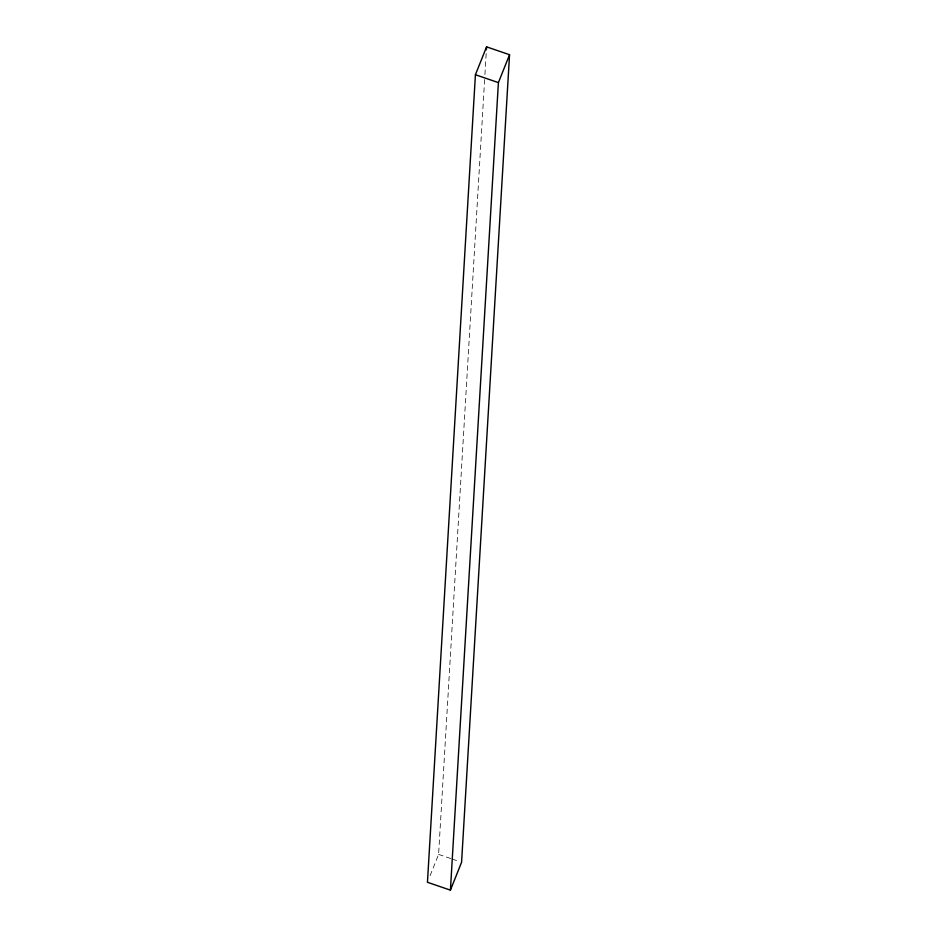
<?xml version="1.0" encoding="UTF-8"?>
<svg xmlns="http://www.w3.org/2000/svg" width="937" height="937" viewBox="0 0 937 937"><rect width="100%" height="100%" fill="white"/><g stroke="black" fill="none" stroke-linecap="round" stroke-linejoin="round"><path stroke-width="0.7" stroke-dasharray="4.68 3.51" d="M430.106 875.638L438.598 854.392L484.839 76.061M484.933 74.597L486.315 51.23M438.598 854.392L450.767 858.561M452.114 859.018L458.872 861.337"/><path stroke-width="1.41" d="M475.422 74.737L427.448 882.279L450.416 890.15L461.578 862.263L509.552 54.721L486.584 46.85L475.422 74.737L498.402 82.608L450.416 890.15M486.408 49.766L486.584 46.85M498.402 82.608L509.552 54.721"/></g></svg>
